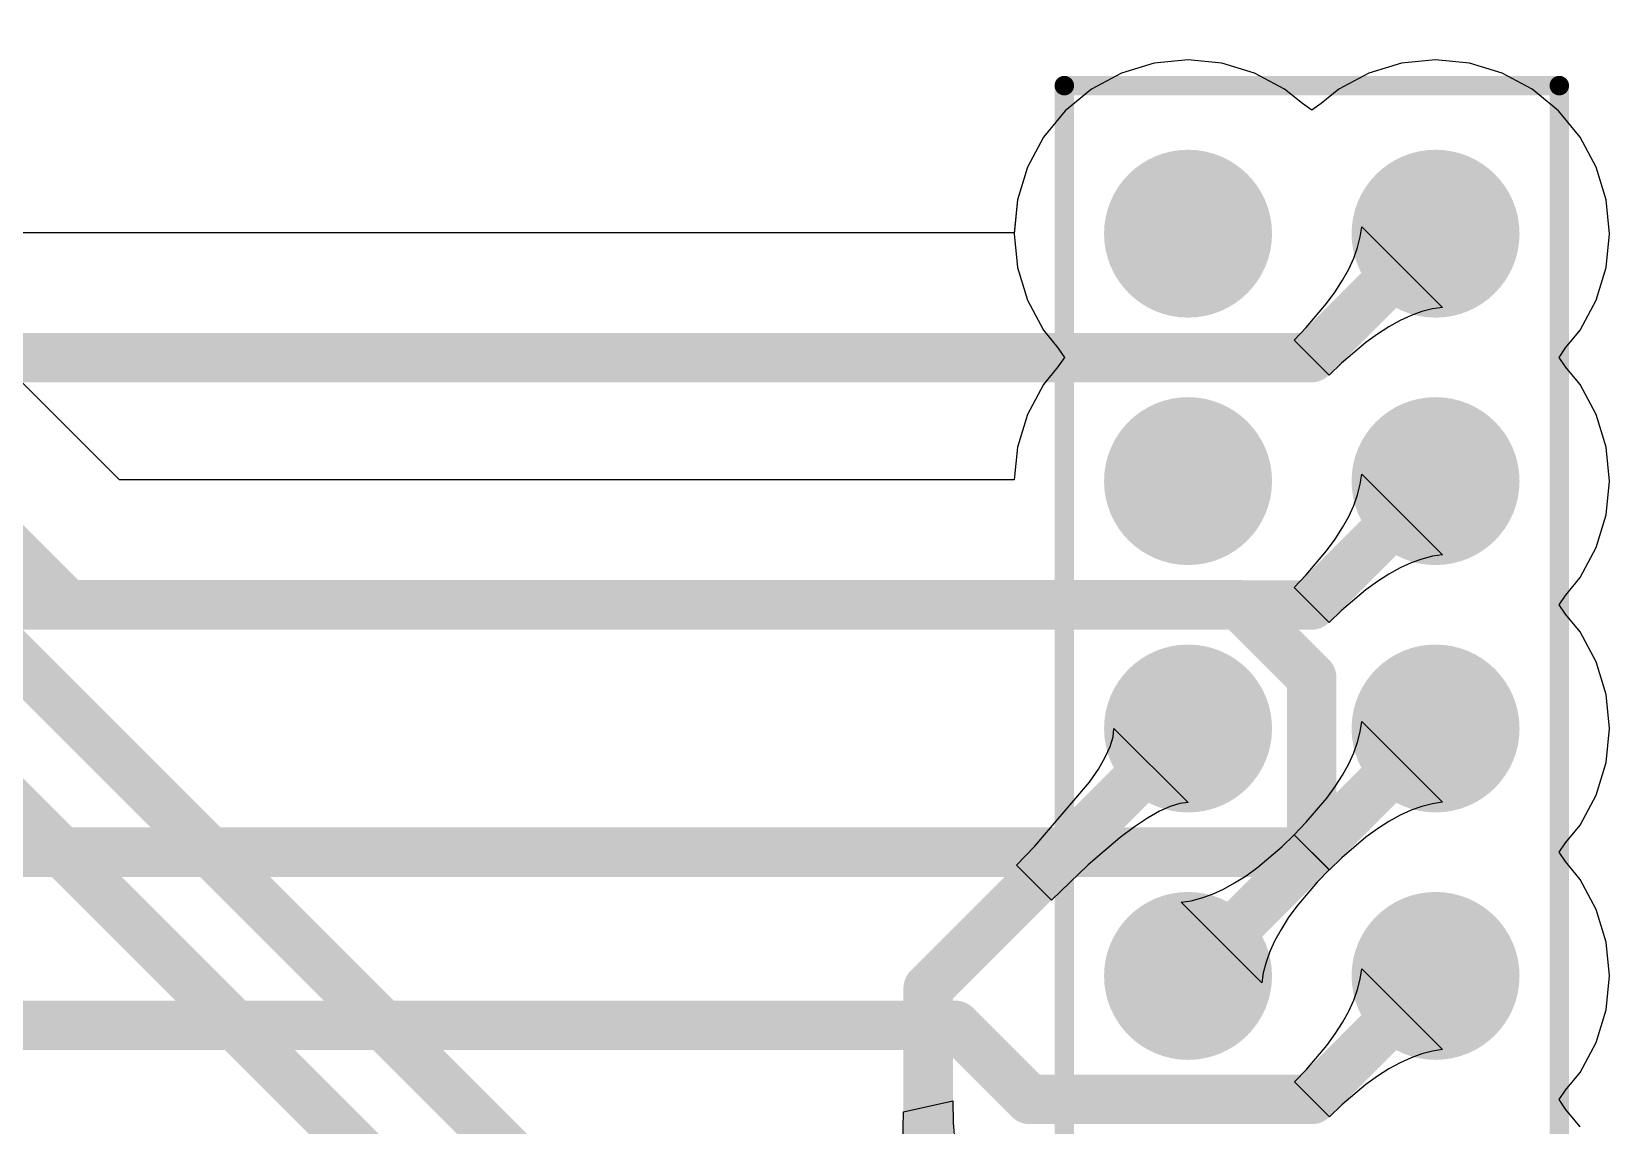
# Model space of a CAD drawing. Header units: millimetres. Extents: x 0 to 190, y 0 to 100.
# Drawn here: x 152.72 to 168.92, y 75.68 to 86.91 of the extents above; entities that cross this region are included whole.
import ezdxf

# ---------------------------------------------------------------- set-up
doc = ezdxf.new("R2010")
doc.units = ezdxf.units.MM
for name, color, linetype in [('BottomLayer', 5, 'Continuous'), ('BottomOverlay', 54, 'Continuous'), ('BottomSolder', 6, 'Continuous'), ('MultiLayer', 9, 'Continuous'), ('PadHoleLayer', 156, 'Continuous'), ('TopLayer', 1, 'Continuous'), ('TopSolder', 216, 'Continuous')]:
    doc.layers.add(name, color=color, linetype=linetype)

# ---------------------------------------------------------------- blocks, each defined once
blk = doc.blocks.new('JP10_C2T_B_23')
at = {"layer": 'BottomLayer'}
h = blk.add_hatch(color=5, dxfattribs=at)
edge = h.paths.add_edge_path()
edge.add_arc((3.81, 1.27), 0.76, 0, 360)
h = blk.add_hatch(color=5, dxfattribs=at)
edge = h.paths.add_edge_path()
edge.add_arc((6.35, 1.27), 0.76, 0, 360)
h = blk.add_hatch(color=5, dxfattribs=at)
edge = h.paths.add_edge_path()
edge.add_arc((8.89, 1.27), 0.76, 0, 360)
h = blk.add_hatch(color=5, dxfattribs=at)
edge = h.paths.add_edge_path()
edge.add_arc((11.43, 1.27), 0.76, 0, 360)
h = blk.add_hatch(color=5, dxfattribs=at)
edge = h.paths.add_edge_path()
edge.add_arc((3.81, -1.27), 0.76, 0, 360)
h = blk.add_hatch(color=5, dxfattribs=at)
edge = h.paths.add_edge_path()
edge.add_arc((6.35, -1.27), 0.76, 0, 360)
h = blk.add_hatch(color=5, dxfattribs=at)
edge = h.paths.add_edge_path()
edge.add_arc((8.89, -1.27), 0.76, 0, 360)
h = blk.add_hatch(color=5, dxfattribs=at)
edge = h.paths.add_edge_path()
edge.add_arc((11.43, -1.27), 0.76, 0, 360)
at = {"layer": 'BottomSolder'}
h = blk.add_hatch(color=6, dxfattribs=at)
edge = h.paths.add_edge_path()
edge.add_arc((3.81, 1.27), 0.862, 0, 360)
h = blk.add_hatch(color=6, dxfattribs=at)
edge = h.paths.add_edge_path()
edge.add_arc((6.35, 1.27), 0.862, 0, 360)
h = blk.add_hatch(color=6, dxfattribs=at)
edge = h.paths.add_edge_path()
edge.add_arc((8.89, 1.27), 0.862, 0, 360)
h = blk.add_hatch(color=6, dxfattribs=at)
edge = h.paths.add_edge_path()
edge.add_arc((11.43, 1.27), 0.862, 0, 360)
h = blk.add_hatch(color=6, dxfattribs=at)
edge = h.paths.add_edge_path()
edge.add_arc((3.81, -1.27), 0.862, 0, 360)
h = blk.add_hatch(color=6, dxfattribs=at)
edge = h.paths.add_edge_path()
edge.add_arc((6.35, -1.27), 0.862, 0, 360)
h = blk.add_hatch(color=6, dxfattribs=at)
edge = h.paths.add_edge_path()
edge.add_arc((8.89, -1.27), 0.862, 0, 360)
h = blk.add_hatch(color=6, dxfattribs=at)
edge = h.paths.add_edge_path()
edge.add_arc((11.43, -1.27), 0.862, 0, 360)
at = {"layer": 'MultiLayer'}
h = blk.add_hatch(color=9, dxfattribs=at)
edge = h.paths.add_edge_path()
edge.add_arc((3.81, 1.27), 0.76, 0, 360)
h = blk.add_hatch(color=9, dxfattribs=at)
edge = h.paths.add_edge_path()
edge.add_arc((6.35, 1.27), 0.76, 0, 360)
h = blk.add_hatch(color=9, dxfattribs=at)
edge = h.paths.add_edge_path()
edge.add_arc((8.89, 1.27), 0.76, 0, 360)
h = blk.add_hatch(color=9, dxfattribs=at)
edge = h.paths.add_edge_path()
edge.add_arc((11.43, 1.27), 0.76, 0, 360)
h = blk.add_hatch(color=9, dxfattribs=at)
edge = h.paths.add_edge_path()
edge.add_arc((3.81, -1.27), 0.76, 0, 360)
h = blk.add_hatch(color=9, dxfattribs=at)
edge = h.paths.add_edge_path()
edge.add_arc((6.35, -1.27), 0.76, 0, 360)
h = blk.add_hatch(color=9, dxfattribs=at)
edge = h.paths.add_edge_path()
edge.add_arc((8.89, -1.27), 0.76, 0, 360)
h = blk.add_hatch(color=9, dxfattribs=at)
edge = h.paths.add_edge_path()
edge.add_arc((11.43, -1.27), 0.76, 0, 360)
at = {"layer": 'PadHoleLayer'}
h = blk.add_hatch(color=156, dxfattribs=at)
edge = h.paths.add_edge_path()
edge.add_arc((3.81, 1.27), 0.51, 0, 360)
h = blk.add_hatch(color=156, dxfattribs=at)
edge = h.paths.add_edge_path()
edge.add_arc((6.35, 1.27), 0.51, 0, 360)
h = blk.add_hatch(color=156, dxfattribs=at)
edge = h.paths.add_edge_path()
edge.add_arc((8.89, 1.27), 0.51, 0, 360)
h = blk.add_hatch(color=156, dxfattribs=at)
edge = h.paths.add_edge_path()
edge.add_arc((11.43, 1.27), 0.51, 0, 360)
h = blk.add_hatch(color=156, dxfattribs=at)
edge = h.paths.add_edge_path()
edge.add_arc((3.81, -1.27), 0.51, 0, 360)
h = blk.add_hatch(color=156, dxfattribs=at)
edge = h.paths.add_edge_path()
edge.add_arc((6.35, -1.27), 0.51, 0, 360)
h = blk.add_hatch(color=156, dxfattribs=at)
edge = h.paths.add_edge_path()
edge.add_arc((8.89, -1.27), 0.51, 0, 360)
h = blk.add_hatch(color=156, dxfattribs=at)
edge = h.paths.add_edge_path()
edge.add_arc((11.43, -1.27), 0.51, 0, 360)
at = {"layer": 'TopLayer'}
h = blk.add_hatch(color=1, dxfattribs=at)
edge = h.paths.add_edge_path()
edge.add_arc((3.81, 1.27), 0.76, 0, 360)
h = blk.add_hatch(color=1, dxfattribs=at)
edge = h.paths.add_edge_path()
edge.add_arc((6.35, 1.27), 0.76, 0, 360)
h = blk.add_hatch(color=1, dxfattribs=at)
edge = h.paths.add_edge_path()
edge.add_arc((8.89, 1.27), 0.76, 0, 360)
h = blk.add_hatch(color=1, dxfattribs=at)
edge = h.paths.add_edge_path()
edge.add_arc((11.43, 1.27), 0.76, 0, 360)
h = blk.add_hatch(color=1, dxfattribs=at)
edge = h.paths.add_edge_path()
edge.add_arc((3.81, -1.27), 0.76, 0, 360)
h = blk.add_hatch(color=1, dxfattribs=at)
edge = h.paths.add_edge_path()
edge.add_arc((6.35, -1.27), 0.76, 0, 360)
h = blk.add_hatch(color=1, dxfattribs=at)
edge = h.paths.add_edge_path()
edge.add_arc((8.89, -1.27), 0.76, 0, 360)
h = blk.add_hatch(color=1, dxfattribs=at)
edge = h.paths.add_edge_path()
edge.add_arc((11.43, -1.27), 0.76, 0, 360)
at = {"layer": 'TopSolder'}
h = blk.add_hatch(color=216, dxfattribs=at)
edge = h.paths.add_edge_path()
edge.add_arc((3.81, 1.27), 0.862, 0, 360)
h = blk.add_hatch(color=216, dxfattribs=at)
edge = h.paths.add_edge_path()
edge.add_arc((6.35, 1.27), 0.862, 0, 360)
h = blk.add_hatch(color=216, dxfattribs=at)
edge = h.paths.add_edge_path()
edge.add_arc((8.89, 1.27), 0.862, 0, 360)
h = blk.add_hatch(color=216, dxfattribs=at)
edge = h.paths.add_edge_path()
edge.add_arc((11.43, 1.27), 0.862, 0, 360)
h = blk.add_hatch(color=216, dxfattribs=at)
edge = h.paths.add_edge_path()
edge.add_arc((3.81, -1.27), 0.862, 0, 360)
h = blk.add_hatch(color=216, dxfattribs=at)
edge = h.paths.add_edge_path()
edge.add_arc((6.35, -1.27), 0.862, 0, 360)
h = blk.add_hatch(color=216, dxfattribs=at)
edge = h.paths.add_edge_path()
edge.add_arc((8.89, -1.27), 0.862, 0, 360)
h = blk.add_hatch(color=216, dxfattribs=at)
edge = h.paths.add_edge_path()
edge.add_arc((11.43, -1.27), 0.862, 0, 360)
at = {"layer": 'BottomOverlay', "const_width": 0.2}
for points in [[(-12.95, 2.54), (12.95, 2.54)], [(12.95, 2.54), (12.95, -2.54)], [(-12.95, -2.54), (12.95, -2.54)]]:
    blk.add_lwpolyline(points, dxfattribs=at)
at = {"layer": 'BottomOverlay', "const_width": 0.1}
for points in [[(12.9, 2.54, 1), (13, 2.54, 1)], [(12.9, 2.54, 1), (13, 2.54, 1)], [(12.9, -2.54, 1), (13, -2.54, 1)], [(12.9, -2.54, 1), (13, -2.54, 1)]]:
    blk.add_lwpolyline(points, format="xyb", close=True, dxfattribs=at)

msp = doc.modelspace()

# ---------------------------------------------------------------- linework, layer by layer
at = {"layer": 'BottomLayer'}
for p, q in [((153.625, 82.309), (146.128, 89.806)), ((163.909, 86.485), (163.601, 86.32)), ((164.244, 86.586), (163.909, 86.485)), ((164.592, 86.621), (164.244, 86.586)), ((164.94, 86.586), (164.592, 86.621)), ((165.275, 86.485), (164.94, 86.586)), ((165.583, 86.32), (165.275, 86.485)), ((166.449, 86.485), (166.141, 86.32)), ((166.784, 86.586), (166.449, 86.485)), ((167.132, 86.621), (166.784, 86.586)), ((167.48, 86.586), (167.132, 86.621)), ((167.815, 86.485), (167.48, 86.586)), ((168.123, 86.32), (167.815, 86.485)), ((163.601, 86.32), (163.33, 86.098)), ((165.765, 86.171), (165.583, 86.32)), ((166.141, 86.32), (165.959, 86.171)), ((168.394, 86.098), (168.123, 86.32)), ((165.862, 86.104), (165.765, 86.171)), ((165.959, 86.171), (165.862, 86.104)), ((163.33, 86.098), (163.108, 85.827)), ((168.616, 85.827), (168.394, 86.098)), ((163.108, 85.827), (162.943, 85.519)), ((168.781, 85.519), (168.616, 85.827)), ((162.943, 85.519), (162.842, 85.184)), ((168.882, 85.184), (168.781, 85.519)), ((162.842, 85.184), (162.807, 84.836)), ((168.917, 84.836), (168.882, 85.184)), ((162.807, 84.836), (162.842, 84.488)), ((168.882, 84.488), (168.917, 84.836)), ((162.842, 84.488), (162.943, 84.153)), ((168.781, 84.153), (168.882, 84.488)), ((162.943, 84.153), (163.108, 83.845)), ((168.616, 83.845), (168.781, 84.153)), ((163.108, 83.845), (163.257, 83.663)), ((168.467, 83.663), (168.616, 83.845)), ((163.257, 83.663), (163.324, 83.566)), ((163.324, 83.566), (163.257, 83.469)), ((168.4, 83.566), (168.467, 83.663)), ((168.467, 83.469), (168.4, 83.566)), ((163.257, 83.469), (163.108, 83.287)), ((168.616, 83.287), (168.467, 83.469)), ((163.108, 83.287), (162.943, 82.979)), ((168.781, 82.979), (168.616, 83.287)), ((162.943, 82.979), (162.842, 82.644)), ((168.882, 82.644), (168.781, 82.979)), ((162.842, 82.644), (162.809, 82.309)), ((168.917, 82.296), (168.882, 82.644)), ((162.809, 82.309), (153.625, 82.309)), ((168.882, 81.948), (168.917, 82.296)), ((168.781, 81.613), (168.882, 81.948)), ((168.616, 81.305), (168.781, 81.613)), ((168.467, 81.123), (168.616, 81.305)), ((168.4, 81.026), (168.467, 81.123)), ((168.467, 80.929), (168.4, 81.026)), ((168.616, 80.747), (168.467, 80.929)), ((168.781, 80.439), (168.616, 80.747)), ((168.882, 80.104), (168.781, 80.439)), ((168.917, 79.756), (168.882, 80.104)), ((163.822, 79.67), (163.832, 79.756)), ((163.832, 79.756), (164.592, 78.996)), ((168.882, 79.408), (168.917, 79.756)), ((163.742, 79.462), (163.792, 79.572)), ((163.792, 79.572), (163.822, 79.67)), ((163.672, 79.339), (163.742, 79.462)), ((168.781, 79.073), (168.882, 79.408)), ((163.021, 78.548), (163.582, 79.205)), ((163.582, 79.205), (163.672, 79.339)), ((168.616, 78.765), (168.781, 79.073)), ((164.298, 78.906), (164.175, 78.836)), ((164.408, 78.956), (164.298, 78.906)), ((164.506, 78.986), (164.408, 78.956)), ((164.592, 78.996), (164.506, 78.986)), ((164.041, 78.746), (163.895, 78.636)), ((164.175, 78.836), (164.041, 78.746)), ((168.467, 78.583), (168.616, 78.765)), ((162.831, 78.354), (163.021, 78.548)), ((163.895, 78.636), (163.567, 78.355)), ((165.307, 78.332), (165.553, 78.541)), ((165.553, 78.541), (165.68, 78.664)), ((165.68, 78.664), (166.04, 78.304)), ((168.4, 78.486), (168.467, 78.583)), ((168.467, 78.389), (168.4, 78.486)), ((168.616, 78.207), (168.467, 78.389)), ((163.19, 77.995), (162.831, 78.354)), ((163.567, 78.355), (163.19, 77.995)), ((165.07, 78.17), (165.187, 78.245)), ((165.187, 78.245), (165.307, 78.332)), ((166.04, 78.304), (165.917, 78.177)), ((164.732, 78.016), (164.842, 78.056)), ((164.842, 78.056), (164.955, 78.107)), ((164.955, 78.107), (165.07, 78.17)), ((165.917, 78.177), (165.708, 77.931)), ((168.781, 77.899), (168.616, 78.207)), ((164.52, 77.973), (164.625, 77.988)), ((165.349, 77.144), (164.52, 77.973)), ((164.625, 77.988), (164.732, 78.016)), ((165.708, 77.931), (165.621, 77.811)), ((168.882, 77.564), (168.781, 77.899)), ((165.621, 77.811), (165.546, 77.694)), ((165.483, 77.579), (165.432, 77.466)), ((165.546, 77.694), (165.483, 77.579)), ((165.432, 77.466), (165.392, 77.356)), ((168.917, 77.216), (168.882, 77.564)), ((165.364, 77.249), (165.349, 77.144)), ((165.392, 77.356), (165.364, 77.249)), ((168.882, 76.868), (168.917, 77.216)), ((168.781, 76.533), (168.882, 76.868)), ((168.616, 76.225), (168.781, 76.533)), ((168.467, 76.043), (168.616, 76.225)), ((168.4, 75.946), (168.467, 76.043)), ((168.467, 75.849), (168.4, 75.946)), ((161.655, 75.002), (161.671, 75.819)), ((161.671, 75.819), (162.179, 75.933)), ((162.179, 75.933), (162.182, 75.711)), ((168.616, 75.667), (168.467, 75.849)), ((162.182, 75.711), (162.226, 75.151))]:
    msp.add_line(p, q, dxfattribs=at)
at = {"layer": 'BottomLayer', "const_width": 0.508}
for points in [[(145.223, 88.9), (153.095, 81.028)], [(148.971, 84.074), (162.177, 70.868)], [(148.729, 82.792), (163.193, 68.328)], [(153.095, 81.028), (165.113, 81.028)], [(165.113, 81.028), (165.86, 80.281)], [(165.86, 78.484), (165.86, 80.281)], [(161.925, 77.089), (164.592, 79.756)], [(164.592, 77.216), (165.86, 78.484)], [(161.925, 74.168), (161.925, 77.089)]]:
    msp.add_lwpolyline(points, dxfattribs=at)
at = {"layer": 'BottomLayer', "const_width": 0.254}
for points in [[(152.968, 81.028, 1), (153.222, 81.028, 1)], [(152.968, 81.028, 1), (153.222, 81.028, 1)], [(164.986, 81.028, 1), (165.24, 81.028, 1)], [(164.986, 81.028, 1), (165.24, 81.028, 1)], [(165.733, 80.281, 1), (165.987, 80.281, 1)], [(165.733, 80.281, 1), (165.987, 80.281, 1)], [(164.465, 79.756, 1), (164.719, 79.756, 1)], [(165.733, 78.484, 1), (165.987, 78.484, 1)], [(165.733, 78.484, 1), (165.987, 78.484, 1)], [(164.465, 77.216, 1), (164.719, 77.216, 1)], [(161.798, 77.089, 1), (162.052, 77.089, 1)], [(161.798, 77.089, 1), (162.052, 77.089, 1)]]:
    msp.add_lwpolyline(points, format="xyb", close=True, dxfattribs=at)
at = {"layer": 'TopLayer'}
for p, q in [((163.909, 86.485), (163.601, 86.32)), ((164.244, 86.586), (163.909, 86.485)), ((164.592, 86.621), (164.244, 86.586)), ((164.94, 86.586), (164.592, 86.621)), ((165.275, 86.485), (164.94, 86.586)), ((165.583, 86.32), (165.275, 86.485)), ((166.449, 86.485), (166.141, 86.32)), ((166.784, 86.586), (166.449, 86.485)), ((167.132, 86.621), (166.784, 86.586)), ((167.48, 86.586), (167.132, 86.621)), ((167.815, 86.485), (167.48, 86.586)), ((168.123, 86.32), (167.815, 86.485)), ((163.601, 86.32), (163.33, 86.098)), ((165.765, 86.171), (165.583, 86.32)), ((166.141, 86.32), (165.959, 86.171)), ((168.394, 86.098), (168.123, 86.32)), ((165.862, 86.104), (165.765, 86.171)), ((165.959, 86.171), (165.862, 86.104)), ((163.33, 86.098), (163.108, 85.827)), ((168.616, 85.827), (168.394, 86.098)), ((163.108, 85.827), (162.943, 85.519)), ((168.781, 85.519), (168.616, 85.827)), ((162.943, 85.519), (162.842, 85.184)), ((168.882, 85.184), (168.781, 85.519)), ((162.842, 85.184), (162.808, 84.845)), ((168.917, 84.836), (168.882, 85.184)), ((166.36, 84.803), (166.375, 84.908)), ((166.375, 84.908), (167.204, 84.079)), ((162.808, 84.845), (143.508, 84.845)), ((166.292, 84.585), (166.332, 84.695)), ((166.332, 84.695), (166.36, 84.803)), ((168.882, 84.488), (168.917, 84.836)), ((166.241, 84.473), (166.292, 84.585)), ((166.177, 84.358), (166.241, 84.473)), ((168.781, 84.153), (168.882, 84.488)), ((166.014, 84.12), (166.102, 84.24)), ((166.102, 84.24), (166.177, 84.358)), ((165.804, 83.872), (166.014, 84.12)), ((167.099, 84.064), (166.991, 84.036)), ((167.204, 84.079), (167.099, 84.064)), ((168.616, 83.845), (168.781, 84.153)), ((166.654, 83.881), (166.536, 83.806)), ((166.769, 83.945), (166.654, 83.881)), ((166.881, 83.996), (166.769, 83.945)), ((166.991, 84.036), (166.881, 83.996)), ((165.68, 83.744), (165.804, 83.872)), ((166.04, 83.384), (165.68, 83.744)), ((166.536, 83.806), (166.416, 83.718)), ((168.467, 83.663), (168.616, 83.845)), ((166.416, 83.718), (166.168, 83.508)), ((168.4, 83.566), (168.467, 83.663)), ((168.467, 83.469), (168.4, 83.566)), ((166.168, 83.508), (166.04, 83.384)), ((168.616, 83.287), (168.467, 83.469)), ((168.781, 82.979), (168.616, 83.287)), ((168.882, 82.644), (168.781, 82.979)), ((168.917, 82.296), (168.882, 82.644)), ((166.332, 82.155), (166.36, 82.263)), ((166.36, 82.263), (166.375, 82.368)), ((166.375, 82.368), (167.204, 81.539)), ((168.882, 81.948), (168.917, 82.296)), ((166.292, 82.045), (166.332, 82.155)), ((166.241, 81.933), (166.292, 82.045)), ((168.781, 81.613), (168.882, 81.948)), ((166.102, 81.7), (166.177, 81.818)), ((166.177, 81.818), (166.241, 81.933)), ((166.014, 81.58), (166.102, 81.7)), ((165.804, 81.332), (166.014, 81.58)), ((166.881, 81.456), (166.769, 81.405)), ((166.991, 81.496), (166.881, 81.456)), ((167.099, 81.524), (166.991, 81.496)), ((167.204, 81.539), (167.099, 81.524)), ((168.616, 81.305), (168.781, 81.613)), ((165.68, 81.204), (165.804, 81.332)), ((166.654, 81.341), (166.536, 81.266)), ((166.769, 81.405), (166.654, 81.341)), ((168.467, 81.123), (168.616, 81.305)), ((166.04, 80.844), (165.68, 81.204)), ((166.416, 81.178), (166.168, 80.968)), ((166.536, 81.266), (166.416, 81.178)), ((166.168, 80.968), (166.04, 80.844)), ((168.4, 81.026), (168.467, 81.123)), ((168.467, 80.929), (168.4, 81.026)), ((168.616, 80.747), (168.467, 80.929)), ((168.781, 80.439), (168.616, 80.747)), ((168.882, 80.104), (168.781, 80.439)), ((168.917, 79.756), (168.882, 80.104)), ((166.332, 79.616), (166.36, 79.723)), ((166.36, 79.723), (166.375, 79.828)), ((166.375, 79.828), (167.204, 78.999)), ((168.882, 79.408), (168.917, 79.756)), ((166.292, 79.506), (166.332, 79.616)), ((166.177, 79.278), (166.241, 79.393)), ((166.241, 79.393), (166.292, 79.506)), ((168.781, 79.073), (168.882, 79.408)), ((166.102, 79.161), (166.177, 79.278)), ((165.805, 78.793), (166.015, 79.041)), ((166.015, 79.041), (166.102, 79.161)), ((168.616, 78.765), (168.781, 79.073)), ((166.769, 78.865), (166.654, 78.801)), ((166.882, 78.916), (166.769, 78.865)), ((166.992, 78.956), (166.882, 78.916)), ((167.099, 78.984), (166.992, 78.956)), ((167.204, 78.999), (167.099, 78.984)), ((165.682, 78.666), (165.805, 78.793)), ((166.537, 78.726), (166.417, 78.639)), ((166.654, 78.801), (166.537, 78.726)), ((168.467, 78.583), (168.616, 78.765)), ((166.042, 78.306), (165.682, 78.666)), ((166.417, 78.639), (166.169, 78.429)), ((168.4, 78.486), (168.467, 78.583)), ((166.169, 78.429), (166.042, 78.306)), ((168.467, 78.389), (168.4, 78.486)), ((168.616, 78.207), (168.467, 78.389)), ((168.781, 77.899), (168.616, 78.207)), ((168.882, 77.564), (168.781, 77.899)), ((168.917, 77.216), (168.882, 77.564)), ((166.36, 77.183), (166.375, 77.288)), ((166.375, 77.288), (167.204, 76.459)), ((166.332, 77.076), (166.36, 77.183)), ((168.882, 76.868), (168.917, 77.216)), ((166.241, 76.853), (166.292, 76.966)), ((166.292, 76.966), (166.332, 77.076)), ((166.178, 76.738), (166.241, 76.853)), ((168.781, 76.533), (168.882, 76.868)), ((166.016, 76.501), (166.103, 76.621)), ((166.103, 76.621), (166.178, 76.738)), ((165.807, 76.255), (166.016, 76.501)), ((167.099, 76.444), (166.992, 76.416)), ((167.204, 76.459), (167.099, 76.444)), ((168.616, 76.225), (168.781, 76.533)), ((166.769, 76.325), (166.654, 76.262)), ((166.882, 76.376), (166.769, 76.325)), ((166.992, 76.416), (166.882, 76.376)), ((165.684, 76.128), (165.807, 76.255)), ((166.044, 75.768), (165.684, 76.128)), ((166.537, 76.187), (166.417, 76.1)), ((166.654, 76.262), (166.537, 76.187)), ((168.467, 76.043), (168.616, 76.225)), ((166.417, 76.1), (166.171, 75.891)), ((168.4, 75.946), (168.467, 76.043)), ((168.467, 75.849), (168.4, 75.946)), ((166.171, 75.891), (166.044, 75.768)), ((168.616, 75.667), (168.467, 75.849))]:
    msp.add_line(p, q, dxfattribs=at)
at = {"layer": 'TopLayer', "const_width": 0.508}
for points in [[(165.86, 83.564), (167.132, 84.836)], [(143.508, 83.564), (165.86, 83.564)], [(165.86, 81.024), (167.132, 82.296)], [(145.032, 81.024), (165.86, 81.024)], [(165.862, 78.486), (167.132, 79.756)], [(144.526, 78.486), (165.862, 78.486)], [(165.864, 75.948), (167.132, 77.216)], [(145.251, 76.708), (162.206, 76.708)], [(162.206, 76.708), (162.966, 75.948)], [(162.966, 75.948), (165.864, 75.948)]]:
    msp.add_lwpolyline(points, dxfattribs=at)
at = {"layer": 'TopLayer', "const_width": 0.254}
for points in [[(167.005, 84.836, 1), (167.259, 84.836, 1)], [(165.733, 83.564, 1), (165.987, 83.564, 1)], [(165.733, 83.564, 1), (165.987, 83.564, 1)], [(167.005, 82.296, 1), (167.259, 82.296, 1)], [(165.733, 81.024, 1), (165.987, 81.024, 1)], [(165.733, 81.024, 1), (165.987, 81.024, 1)], [(167.005, 79.756, 1), (167.259, 79.756, 1)], [(165.735, 78.486, 1), (165.989, 78.486, 1)], [(165.735, 78.486, 1), (165.989, 78.486, 1)], [(167.005, 77.216, 1), (167.259, 77.216, 1)], [(162.079, 76.708, 1), (162.333, 76.708, 1)], [(162.079, 76.708, 1), (162.333, 76.708, 1)], [(162.839, 75.948, 1), (163.093, 75.948, 1)], [(162.839, 75.948, 1), (163.093, 75.948, 1)], [(165.737, 75.948, 1), (165.991, 75.948, 1)], [(165.737, 75.948, 1), (165.991, 75.948, 1)]]:
    msp.add_lwpolyline(points, format="xyb", close=True, dxfattribs=at)

# ---------------------------------------------------------------- block references
at = {"rotation": 90}
msp.add_blockref('JP10_C2T_B_23', (165.862, 73.406), dxfattribs=at)

doc.saveas('drawing.dxf')
